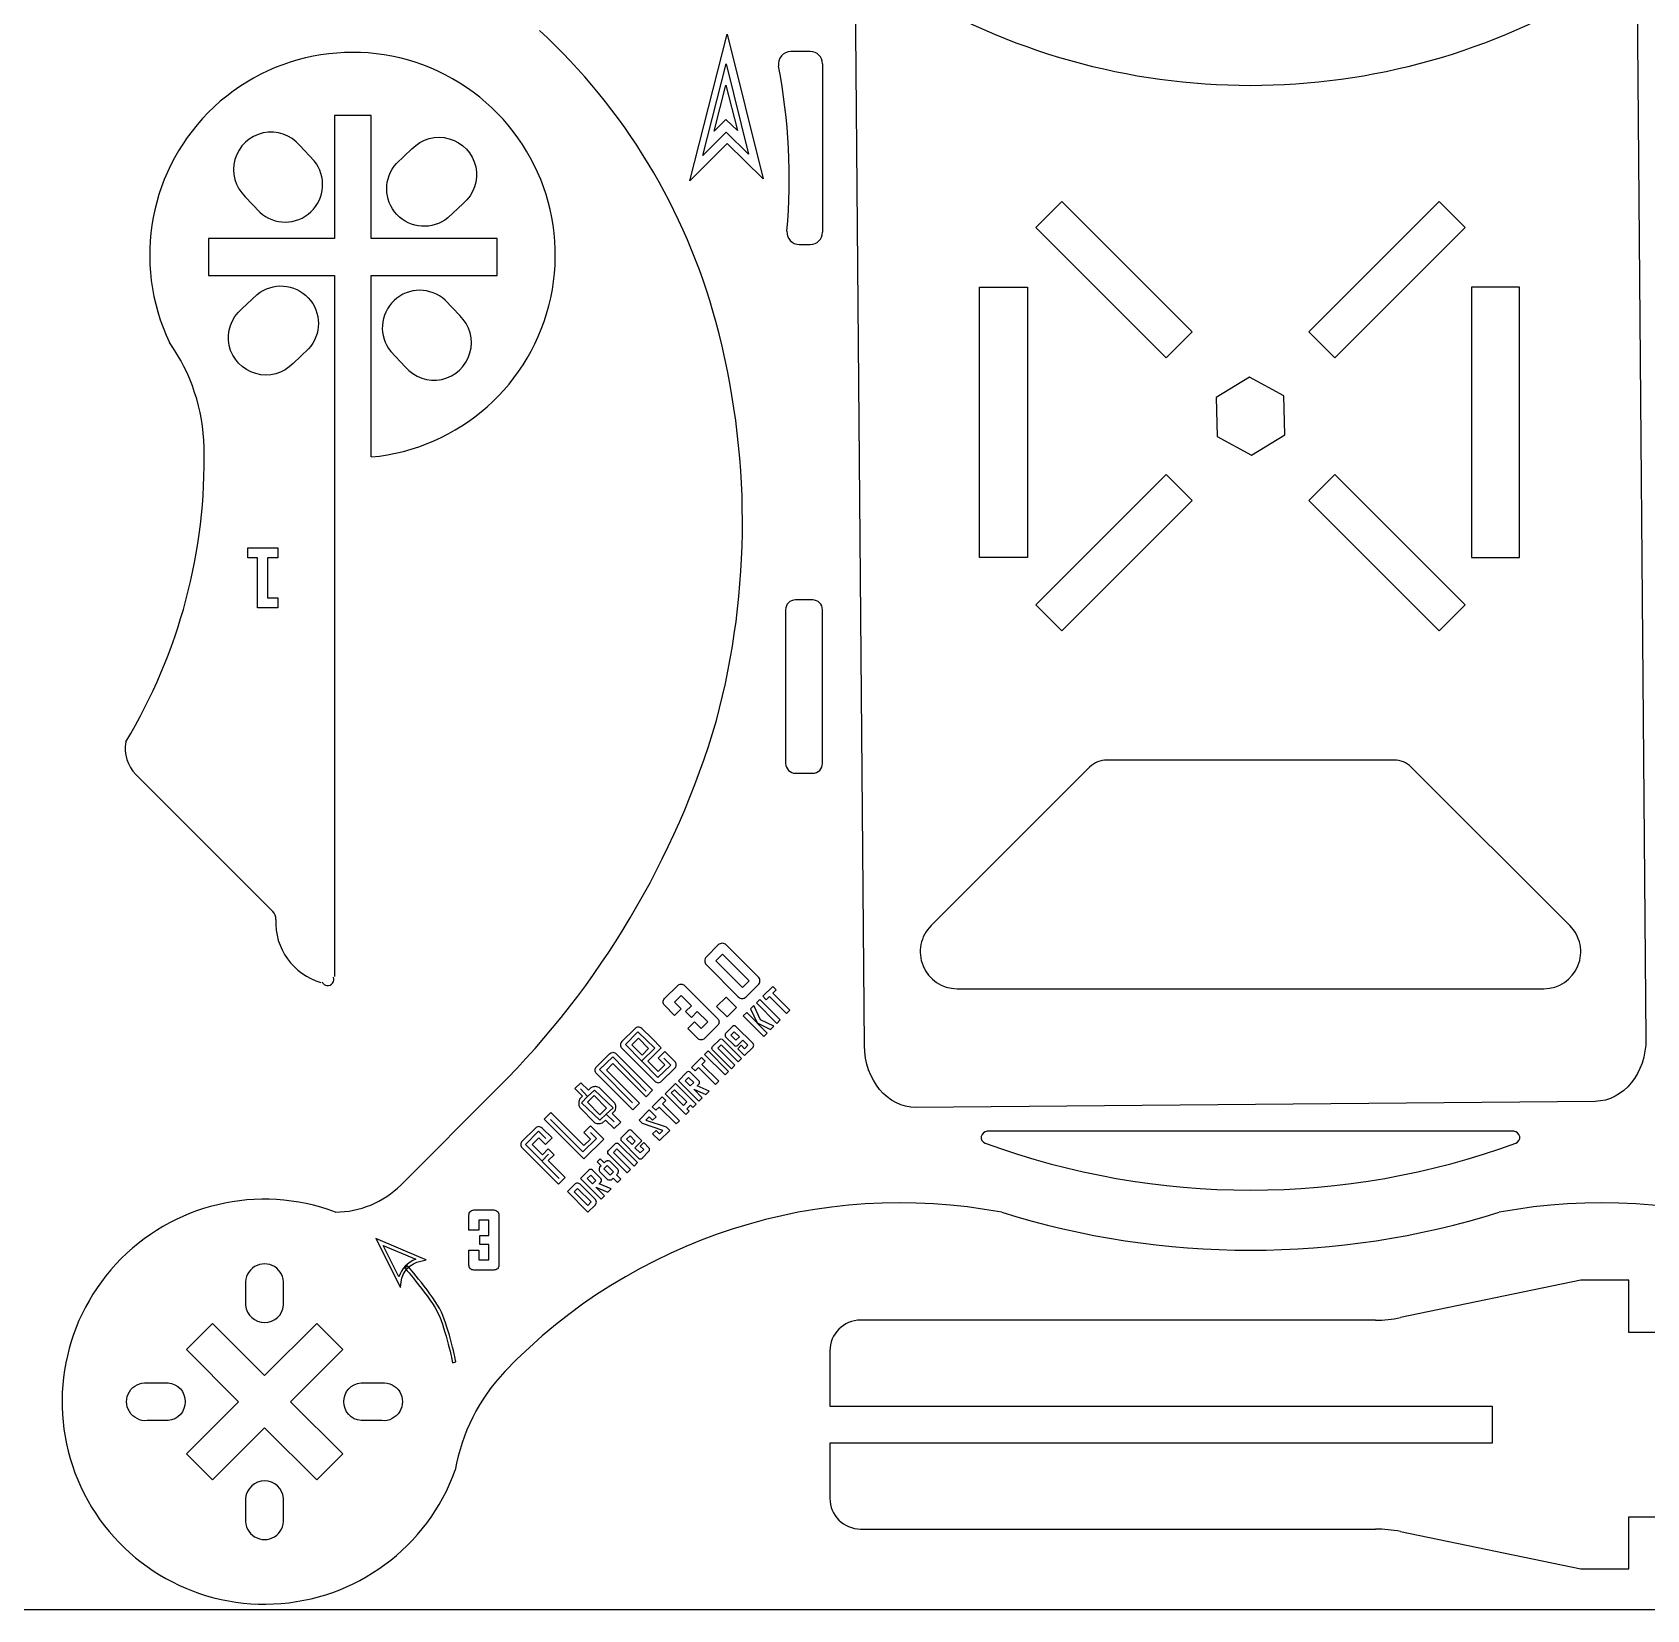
# Model space of a CAD drawing. Extents: x 463 to 764, y 462 to 762.
# Drawn here: x 566.6 to 698, y 461.8 to 590.2 of the extents above; entities that cross this region are included whole.
import ezdxf

# ---------------------------------------------------------------- set-up
doc = ezdxf.new("R2010")
doc.units = 0
doc.layers.get('0').update_dxf_attribs({"linetype": 'CONTINUOUS'})
doc.layers.add('Camada 1', color=7, linetype='CONTINUOUS')

msp = doc.modelspace()

# ---------------------------------------------------------------- linework, layer by layer
at = {"color": 1}
msp.add_lwpolyline([(463.46, 761.73), (763.36, 761.73), (763.36, 461.84), (463.46, 461.84)], close=True, dxfattribs=at)
at = {"color": 5}
for points in [[(634.3, 507.77), (633.55, 596.67)], [(697.14, 596.13), (697.89, 508.32)], [(622.41, 515.95), (621.44, 514.98)], [(625.66, 513.35), (623.06, 515.95)], [(621.44, 514.34), (624.04, 511.73)], [(618.04, 511.58), (619.11, 512.65)], [(619.65, 512.65), (622.36, 509.95)], [(624.69, 511.74), (625.71, 512.76)], [(618.85, 510.22), (618.04, 511.04)], [(620.74, 508.33), (619.93, 509.15), (620.47, 509.68), (621.01, 509.15), (621.55, 509.68), (620.7, 510.52), (620.22, 510.04), (619.74, 510.52), (620.23, 511), (619.39, 511.84), (618.85, 511.3), (619.39, 510.76), (618.85, 510.22)], [(615.64, 509.16), (614.56, 508.08)], [(616.2, 506.53), (617.24, 507.56), (615.85, 508.87), (614.85, 507.85), (617.5, 505.15), (618.56, 506.16), (617.98, 506.73), (617.98, 506.73)], [(616.99, 508.35), (616.18, 509.16)], [(622.36, 509.41), (621.28, 508.33)], [(623.57, 509.31), (623.01, 508.75)], [(623.01, 508.48), (623.71, 507.78)], [(625.24, 507.92), (623.85, 509.31)], [(612.5, 506.02), (613.57, 507.1)], [(614.11, 507.1), (617.07, 504.14), (616.53, 503.6), (613.84, 506.29), (613.31, 505.76), (616, 503.07), (615.46, 502.52), (612.5, 505.48)], [(614.56, 507.54), (617.25, 504.85)], [(618.87, 506.47), (618.06, 507.28), (617.52, 506.74), (618.06, 506.2), (617.52, 505.66), (616.68, 506.5), (617.76, 507.58), (616.99, 508.35), (616.99, 508.35)], [(621.95, 507.69), (622.5, 508.24)], [(622.78, 508.24), (624.31, 506.71), (624.04, 506.43), (622.64, 507.83), (622.37, 507.55), (623.76, 506.16), (623.48, 505.88), (621.95, 507.41)], [(623.99, 507.78), (624.41, 508.2), (624.82, 507.78), (624.54, 507.5), (624.27, 507.78), (623.99, 507.5), (624.55, 506.94), (625.24, 507.64)], [(615.42, 503.11), (612.75, 505.81), (613.83, 506.85), (616.53, 504.04), (616.53, 504.04)], [(617.79, 504.85), (618.87, 505.93)], [(612.04, 504.33), (611.84, 504.12), (611.22, 504.74), (610.73, 504.26), (611.35, 503.64), (611.11, 503.4)], [(619.85, 505.59), (619.16, 504.9), (620.83, 503.23), (621.11, 503.51), (620.41, 504.2), (621.39, 503.78), (621.66, 504.06), (620.69, 504.48)], [(620.83, 504.9), (620.13, 505.59)], [(620.69, 504.48), (620.83, 504.62)], [(611.2, 504.23), (611.76, 503.62), (612.34, 504.14), (613.85, 502.69), (613.29, 502.19), (613.93, 501.55), (613.93, 501.55), (613.93, 501.55)], [(611.76, 503.61), (611.27, 503.11), (612.76, 501.68), (613.3, 502.19), (613.3, 502.19)], [(613.98, 503.08), (612.71, 504.35)], [(693.77, 503.22), (638.49, 502.73)], [(611.14, 502.71), (612.37, 501.47)], [(612.99, 501.46), (613.24, 501.7), (613.94, 501), (614.47, 501.53), (613.77, 502.23), (614.01, 502.48)], [(607.53, 501.05), (606.45, 499.97)], [(609.46, 496.95), (606.73, 499.71), (607.77, 500.78), (608.38, 500.21)], [(608.88, 500.24), (608.07, 501.05)], [(608.77, 501.73), (611.39, 499.11), (612.5, 500.19), (612, 500.69), (612, 500.69)], [(615.09, 500.83), (614.53, 500.27)], [(615.79, 500.41), (615.37, 500.83)], [(606.45, 499.43), (609.41, 496.47), (609.95, 497.01), (608.57, 498.4), (609.05, 498.88), (608.58, 499.35), (608.1, 498.86), (607.26, 499.7), (607.8, 500.24), (608.34, 499.7), (608.88, 500.24), (608.88, 500.24)], [(613.47, 499.21), (614.02, 499.76)], [(614.3, 499.76), (615.83, 498.23), (615.56, 497.95), (614.16, 499.35), (613.89, 499.07), (615.28, 497.68), (615, 497.4), (613.47, 498.93)], [(614.53, 500), (615.93, 498.6)], [(616.76, 499.44), (616.34, 499.86), (616.06, 499.58), (616.34, 499.3), (616.06, 499.02), (615.63, 499.45), (616.19, 500.01), (615.79, 500.41)], [(608.6, 498.93), (608.06, 498.35), (608.06, 498.35), (608.06, 498.35)], [(613.23, 498.33), (613.12, 498.22), (612.8, 498.54), (612.55, 498.29), (612.87, 497.97), (612.75, 497.85)], [(614.23, 497.69), (613.58, 498.34)], [(616.21, 498.6), (616.76, 499.16)], [(611.89, 497.63), (611.19, 496.93), (612.87, 495.26), (613.14, 495.54), (612.45, 496.24), (613.42, 495.82), (613.7, 496.1), (612.72, 496.51)], [(612.86, 496.93), (612.17, 497.63)], [(612.72, 496.51), (612.86, 496.65)], [(612.76, 497.49), (613.4, 496.85)], [(613.72, 496.84), (613.85, 496.97), (614.22, 496.61), (614.48, 496.88), (614.12, 497.24), (614.25, 497.37)], [(610.76, 496.5), (610.13, 495.87), (611.8, 494.2), (612.41, 494.81)], [(612.41, 495.24), (611.17, 496.48)], [(602.12, 492.74), (602.12, 493.97)], [(602.53, 494.38), (604.15, 494.38)], [(604.56, 493.97), (604.56, 489.89)], [(602.12, 489.89), (602.12, 491.12), (602.93, 491.12), (602.93, 490.31), (603.75, 490.31), (603.75, 491.57), (603.01, 491.57), (603.01, 492.29), (603.75, 492.29), (603.75, 493.56), (602.93, 493.56), (602.93, 492.74), (602.12, 492.74)], [(594.55, 492.06), (596.54, 488.06), (596.6, 488.53)], [(598.2, 490.22), (598.65, 490.31), (598.23, 490.49), (594.55, 492.06), (594.55, 492.06)], [(595.15, 491.5), (597.79, 490.37)], [(596.43, 488.93), (595.15, 491.5), (595.15, 491.5)], [(597.13, 489.83), (596.91, 489.64)], [(604.15, 489.49), (602.53, 489.49)], [(599.88, 486.05), (599.88, 486.05)], [(600.79, 481.95), (601.06, 482.01)]]:
    msp.add_lwpolyline(points, dxfattribs=at)
for points in [[(623.12, 590.08), (626.05, 578.31), (623.12, 581.19), (620.09, 578.15), (623.12, 590.08)], [(623.05, 587.67), (624.88, 580.31), (623.05, 582.11), (621.15, 580.21), (623.05, 587.67)], [(623.03, 585.93), (623.96, 582.23), (623.03, 583.13), (622.08, 582.18), (623.03, 585.93)], [(586.56, 544.21), (586.56, 543.39), (584.93, 543.39), (584.93, 547.46), (584.12, 547.46), (584.12, 548.28), (586.56, 548.28), (586.56, 547.46), (585.74, 547.46), (585.74, 544.21)], [(624.37, 512.49), (622.2, 514.66), (622.74, 515.19), (624.91, 513.03)], [(626.85, 512.02), (627.12, 512.29), (626.84, 512.58), (626.03, 511.77), (626.31, 511.49), (626.58, 511.76), (627.97, 510.37), (628.24, 510.64)], [(622.27, 510.94), (623.13, 510.09), (623.89, 510.85), (623.04, 511.71)], [(625.29, 511.02), (625.02, 510.75), (625.58, 509.6), (626.67, 509.06), (626.94, 509.34), (625.85, 509.85)], [(625.78, 511.52), (625.51, 511.25), (627.18, 509.57), (627.45, 509.85)], [(624.44, 510.18), (626.11, 508.51), (626.39, 508.78), (624.72, 510.46)], [(623.85, 508.2), (623.43, 508.61), (623.71, 508.89), (624.13, 508.47)], [(616.74, 507.51), (616.21, 506.97), (615.37, 507.81), (615.91, 508.35), (616.74, 507.51)], [(621.58, 507.32), (621.3, 507.04), (622.97, 505.37), (623.25, 505.64)], [(612.5, 506.02), (612.5, 506.02)], [(621.06, 506.23), (621.33, 506.5), (621.05, 506.79), (620.24, 505.98), (620.52, 505.7), (620.79, 505.97), (622.18, 504.58), (622.45, 504.85)], [(618.08, 503.83), (619.76, 502.16), (620.04, 502.43), (619.86, 502.61), (620.16, 502.91), (620.33, 502.73), (620.6, 502.99), (618.92, 504.67)], [(620.41, 504.76), (620.13, 504.48), (619.72, 504.9), (619.99, 505.17)], [(612.78, 502.13), (611.76, 503.15), (612.3, 503.69), (613.32, 502.67), (612.78, 502.13)], [(612.04, 504.33), (612.04, 504.33)], [(617.86, 503.03), (618.13, 503.3), (617.84, 503.58), (617.04, 502.78), (617.32, 502.5), (617.59, 502.76), (618.98, 501.38), (619.25, 501.64)], [(618.85, 504.17), (619.86, 503.17), (619.58, 502.89), (618.57, 503.9)], [(611.47, 500.69), (612.01, 500.15), (611.47, 499.62), (608.78, 502.31), (608.24, 501.77), (611.47, 498.54), (613.09, 500.15), (612.01, 501.23), (611.47, 500.69)], [(615.96, 501.7), (616.79, 502.53), (617.35, 501.97), (617.07, 501.7), (616.79, 501.97), (616.52, 501.7), (618.18, 501.14), (618.46, 500.86), (617.63, 500.03), (617.07, 500.58), (617.35, 500.86), (617.63, 500.58), (617.9, 500.86), (616.24, 501.42)], [(615.66, 499.98), (615.39, 499.7), (614.95, 500.13), (615.23, 500.41)], [(613.61, 497.2), (613.09, 497.72), (613.36, 498), (613.89, 497.47)], [(612.45, 496.79), (612.17, 496.51), (611.75, 496.93), (612.03, 497.21)], [(610.68, 495.86), (610.96, 496.14), (612.07, 495.03), (611.8, 494.75)], [(597.13, 489.83), (597.13, 489.83)]]:
    msp.add_lwpolyline(points, close=True, dxfattribs=at)
at = {"color": 7}
for points in [[(629.89, 588.67), (628.31, 588.67)], [(630.89, 587.67), (630.89, 573.96)], [(594.17, 555.67), (594.17, 570.45), (604.42, 570.45), (604.42, 573.45), (594.17, 573.45), (594.17, 583.45), (591.17, 583.45), (591.17, 573.45), (580.92, 573.45), (580.92, 570.45)], [(648.24, 574.34), (650.36, 576.47)], [(660.97, 565.86), (650.36, 576.47)], [(670.46, 565.86), (681.06, 576.47)], [(672.58, 563.74), (683.18, 574.34), (681.06, 576.47)], [(658.85, 563.74), (648.24, 574.34)], [(629, 572.96), (629.89, 572.96)], [(580.92, 570.45), (591.17, 570.45)], [(591.17, 570.45), (591.17, 513.38)], [(658.85, 563.74), (660.97, 565.86)], [(672.58, 563.74), (670.46, 565.86)], [(658.85, 554.25), (648.24, 543.64)], [(660.97, 552.13), (658.85, 554.25)], [(670.46, 552.13), (672.58, 554.25)], [(672.58, 554.25), (683.18, 543.64)], [(660.97, 552.13), (650.36, 541.52)], [(670.46, 552.13), (681.06, 541.52), (683.18, 543.64)], [(630.09, 544.03), (628.69, 544.03)], [(627.89, 543.23), (627.89, 530.72)], [(630.89, 530.72), (630.89, 543.23)], [(650.36, 541.52), (648.24, 543.64)], [(677.39, 531), (654.04, 531)], [(586.17, 518.68), (575.03, 529.83)], [(628.69, 529.92), (630.09, 529.92)], [(639.72, 517.52), (652.62, 530.42)], [(691.71, 517.52), (678.8, 530.42)], [(641.84, 512.39), (689.59, 512.39)], [(604.48, 504.31), (596.57, 496.41)], [(687.13, 500.78), (644.3, 500.78)], [(692.59, 488.66), (677.92, 485.62)], [(696.49, 488.66), (692.59, 488.66)], [(696.49, 484.41), (696.49, 488.66)], [(675.89, 485.41), (633.99, 485.41)], [(699.49, 484.41), (696.49, 484.41)], [(631.49, 482.91), (631.49, 478.41)], [(631.49, 478.41), (685.39, 478.41)], [(685.39, 478.41), (685.39, 475.41)], [(631.49, 475.41), (631.49, 470.91)], [(685.39, 475.41), (631.49, 475.41)], [(696.49, 469.41), (699.49, 469.41)], [(696.49, 465.16), (696.49, 469.41)], [(633.99, 468.41), (675.89, 468.41)], [(677.92, 468.2), (692.59, 465.16)], [(692.59, 465.16), (696.49, 465.16)]]:
    msp.add_lwpolyline(points, dxfattribs=at)
for points in [[(647.56, 547.49), (643.66, 547.49), (643.66, 569.49), (647.56, 569.49)], [(683.71, 547.49), (687.61, 547.49), (687.61, 569.49), (683.71, 569.49)], [(668.5, 557.47), (668.42, 560.65), (665.64, 562.17), (662.93, 560.52), (663, 557.34), (665.79, 555.82)], [(579.13, 483.02), (583.37, 478.77), (579.13, 474.53), (581.25, 472.41), (585.49, 476.65), (589.74, 472.41), (591.86, 474.53), (587.61, 478.77), (591.86, 483.02), (589.74, 485.14), (585.49, 480.9), (581.25, 485.14)]]:
    msp.add_lwpolyline(points, close=True, dxfattribs=at)
for points in [[(637.29, 593.98), (654.71, 583.23), (676.71, 583.23), (694.14, 593.98)], [(600.79, 586.45), (594.52, 590.01), (586.67, 589.08), (581.39, 584.17)], [(622.21, 566.7), (619.75, 575.79), (614.78, 584), (607.86, 590.39)], [(628.31, 588.67), (628.01, 588.67), (627.73, 588.54), (627.54, 588.31)], [(630.89, 587.67), (630.89, 588.23), (630.45, 588.67), (629.89, 588.67)], [(627.54, 588.31), (627.35, 588.08), (627.27, 587.78), (627.32, 587.49)], [(628, 574.05), (628.39, 578.54), (628.16, 583.06), (627.32, 587.49)], [(608.78, 568.63), (610.3, 575.68), (607.06, 582.89), (600.79, 586.45)], [(581.39, 584.17), (576.12, 579.25), (574.65, 571.48), (577.76, 564.98)], [(628, 574.05), (627.98, 573.77), (628.07, 573.49), (628.26, 573.29)], [(628.26, 573.29), (628.45, 573.08), (628.72, 572.96), (629, 572.96)], [(629.89, 572.96), (630.45, 572.96), (630.89, 573.41), (630.89, 573.96)], [(594.17, 555.67), (601.35, 556.33), (607.26, 561.58), (608.78, 568.63)], [(622.26, 534.22), (625.1, 544.86), (625.08, 556.06), (622.21, 566.7)], [(580.57, 556.46), (580.5, 559.52), (579.53, 562.48), (577.76, 564.98)], [(574.2, 532.48), (578.55, 539.71), (580.77, 548.03), (580.57, 556.46)], [(628.69, 544.03), (628.25, 544.03), (627.89, 543.67), (627.89, 543.23)], [(630.89, 543.23), (630.89, 543.67), (630.53, 544.03), (630.09, 544.03)], [(604.48, 504.31), (612.81, 512.64), (618.92, 522.92), (622.26, 534.22)], [(574.2, 532.48), (574.02, 531.51), (574.33, 530.52), (575.03, 529.83)], [(627.89, 530.72), (627.89, 530.51), (627.98, 530.31), (628.13, 530.16)], [(630.66, 530.16), (630.81, 530.31), (630.89, 530.51), (630.89, 530.72)], [(654.04, 531), (653.51, 531), (653, 530.79), (652.62, 530.42)], [(678.8, 530.42), (678.43, 530.79), (677.92, 531), (677.39, 531)], [(628.13, 530.16), (628.28, 530.01), (628.48, 529.92), (628.69, 529.92)], [(630.09, 529.92), (630.31, 529.92), (630.51, 530.01), (630.66, 530.16)], [(586.4, 518.03), (586.43, 518.27), (586.34, 518.51), (586.17, 518.68)], [(586.4, 518.03), (586.29, 515.67), (587.82, 513.55), (590.08, 512.9)], [(639.72, 517.52), (638.86, 516.66), (638.6, 515.37), (639.07, 514.25)], [(692.36, 514.25), (692.82, 515.37), (692.56, 516.66), (691.71, 517.52)], [(639.07, 514.25), (639.53, 513.12), (640.63, 512.39), (641.84, 512.39)], [(689.59, 512.39), (690.8, 512.39), (691.89, 513.12), (692.36, 514.25)], [(590.17, 512.94), (590.24, 512.78), (590.39, 512.66), (590.57, 512.64)], [(590.57, 512.64), (590.75, 512.62), (590.92, 512.7), (591.03, 512.85)], [(591.03, 512.85), (591.14, 512.99), (591.16, 513.18), (591.08, 513.34)], [(644.3, 500.78), (644.05, 500.78), (643.85, 500.6), (643.81, 500.36)], [(687.62, 500.36), (687.58, 500.6), (687.37, 500.78), (687.13, 500.78)], [(643.81, 500.36), (643.76, 500.12), (643.9, 499.89), (644.13, 499.81)], [(644.13, 499.81), (658.07, 494.72), (673.36, 494.72), (687.3, 499.81)], [(687.3, 499.81), (687.53, 499.89), (687.66, 500.12), (687.62, 500.36)], [(591.26, 494.21), (585, 496.55), (577.94, 494.88), (573.4, 489.97)], [(645.47, 494.19), (630.67, 496.99), (615.45, 492.11), (605.04, 481.22)], [(726.38, 481.22), (715.98, 492.11), (700.76, 496.99), (685.96, 494.19)], [(591.26, 494.21), (593.25, 494.21), (595.17, 495), (596.57, 496.41)], [(645.47, 494.19), (658.65, 490.07), (672.78, 490.07), (685.96, 494.19)], [(573.4, 489.97), (568.86, 485.07), (567.73, 477.9), (570.54, 471.84)], [(633.99, 485.41), (632.61, 485.41), (631.49, 484.29), (631.49, 482.91)], [(675.89, 485.41), (676.57, 485.41), (677.25, 485.48), (677.92, 485.62)], [(605.04, 481.22), (602.93, 479.01), (601.53, 476.22), (601.01, 473.21)], [(586.23, 462.31), (592.91, 462.61), (598.75, 466.92), (601.01, 473.21)], [(570.54, 471.84), (573.36, 465.77), (579.56, 462.01), (586.23, 462.31)], [(631.49, 470.91), (631.49, 469.53), (632.61, 468.41), (633.99, 468.41)], [(677.92, 468.2), (677.25, 468.34), (676.57, 468.41), (675.89, 468.41)]]:
    msp.add_open_spline(points, degree=3, dxfattribs=at)
at = {"color": 5}
for points in [[(621.44, 514.98), (621.35, 514.89), (621.31, 514.79), (621.31, 514.66)], [(622.74, 516.09), (622.61, 516.09), (622.5, 516.04), (622.41, 515.95)], [(623.06, 515.95), (622.97, 516.04), (622.86, 516.09), (622.74, 516.09)], [(621.31, 514.66), (621.31, 514.53), (621.35, 514.43), (621.44, 514.34)], [(619.11, 512.65), (619.19, 512.73), (619.28, 512.77), (619.38, 512.76)], [(619.38, 512.76), (619.49, 512.77), (619.58, 512.73), (619.65, 512.65)], [(625.8, 513.06), (625.78, 513.18), (625.74, 513.27), (625.66, 513.35)], [(625.71, 512.76), (625.78, 512.85), (625.81, 512.95), (625.8, 513.06)], [(617.92, 511.3), (617.92, 511.41), (617.96, 511.5), (618.04, 511.58)], [(618.04, 511.04), (617.96, 511.11), (617.92, 511.2), (617.92, 511.3)], [(624.04, 511.73), (624.13, 511.64), (624.23, 511.59), (624.35, 511.59)], [(624.35, 511.59), (624.45, 511.58), (624.57, 511.63), (624.69, 511.74)], [(622.36, 509.95), (622.43, 509.87), (622.47, 509.78), (622.47, 509.68)], [(615.91, 509.27), (615.8, 509.27), (615.71, 509.23), (615.64, 509.16)], [(616.18, 509.16), (616.1, 509.23), (616.01, 509.27), (615.91, 509.27)], [(622.47, 509.68), (622.47, 509.57), (622.43, 509.49), (622.36, 509.41)], [(623.01, 508.75), (622.98, 508.72), (622.96, 508.67), (622.96, 508.61)], [(622.96, 508.61), (622.96, 508.56), (622.98, 508.52), (623.01, 508.48)], [(623.71, 509.37), (623.66, 509.37), (623.61, 509.35), (623.57, 509.31)], [(623.85, 509.31), (623.81, 509.35), (623.76, 509.37), (623.71, 509.37)], [(613.57, 507.1), (613.65, 507.17), (613.74, 507.21), (613.84, 507.21)], [(613.84, 507.21), (613.95, 507.21), (614.04, 507.17), (614.11, 507.1)], [(614.56, 508.08), (614.49, 508.01), (614.45, 507.92), (614.45, 507.81)], [(614.45, 507.81), (614.45, 507.71), (614.48, 507.62), (614.56, 507.54)], [(621.01, 508.22), (620.91, 508.22), (620.82, 508.26), (620.74, 508.33)], [(621.28, 508.33), (621.21, 508.26), (621.12, 508.22), (621.01, 508.22)], [(621.89, 507.55), (621.89, 507.6), (621.91, 507.65), (621.95, 507.69)], [(621.95, 507.41), (621.91, 507.45), (621.89, 507.49), (621.89, 507.55)], [(622.5, 508.24), (622.54, 508.28), (622.59, 508.3), (622.64, 508.3)], [(622.64, 508.3), (622.7, 508.3), (622.74, 508.28), (622.78, 508.24)], [(623.71, 507.78), (623.75, 507.74), (623.8, 507.72), (623.85, 507.72)], [(623.85, 507.72), (623.9, 507.72), (623.95, 507.74), (623.99, 507.78)], [(625.3, 507.78), (625.3, 507.83), (625.28, 507.88), (625.24, 507.92)], [(625.24, 507.64), (625.28, 507.68), (625.3, 507.72), (625.3, 507.78)], [(638.49, 502.73), (636.19, 502.71), (634.32, 504.96), (634.3, 507.77)], [(697.89, 508.32), (697.91, 505.51), (696.07, 503.24), (693.77, 503.22)], [(612.39, 505.75), (612.39, 505.86), (612.43, 505.95), (612.5, 506.02)], [(612.5, 505.48), (612.42, 505.56), (612.39, 505.65), (612.39, 505.75)], [(618.98, 506.19), (618.98, 506.3), (618.94, 506.39), (618.87, 506.47)], [(618.87, 505.93), (618.94, 506), (618.98, 506.09), (618.98, 506.19)], [(617.25, 504.85), (617.33, 504.78), (617.42, 504.74), (617.52, 504.74)], [(617.52, 504.74), (617.63, 504.74), (617.72, 504.78), (617.79, 504.85)], [(619.99, 505.65), (619.94, 505.65), (619.89, 505.63), (619.85, 505.59)], [(620.13, 505.59), (620.09, 505.63), (620.05, 505.65), (619.99, 505.65)], [(620.89, 504.76), (620.89, 504.81), (620.87, 504.86), (620.83, 504.9)], [(620.83, 504.62), (620.87, 504.66), (620.89, 504.7), (620.89, 504.76)], [(611.07, 503.21), (611.06, 503.15), (611.05, 503.11), (611.05, 503.07)], [(611.11, 503.4), (611.1, 503.33), (611.08, 503.27), (611.07, 503.21)], [(612.24, 504.39), (612.19, 504.38), (612.12, 504.36), (612.04, 504.33)], [(612.38, 504.42), (612.34, 504.41), (612.3, 504.4), (612.24, 504.39)], [(612.71, 504.35), (612.56, 504.4), (612.45, 504.42), (612.38, 504.42)], [(611.05, 503.07), (611.05, 502.99), (611.08, 502.87), (611.14, 502.71)], [(614.05, 502.94), (614.03, 502.98), (614.01, 503.03), (613.98, 503.08)], [(614.01, 502.48), (614.04, 502.54), (614.06, 502.6), (614.07, 502.66)], [(614.07, 502.8), (614.07, 502.85), (614.06, 502.89), (614.05, 502.94)], [(614.07, 502.66), (614.08, 502.71), (614.08, 502.76), (614.07, 502.8)], [(607.8, 501.16), (607.69, 501.16), (607.6, 501.12), (607.53, 501.05)], [(608.07, 501.05), (607.99, 501.12), (607.9, 501.16), (607.8, 501.16)], [(612.37, 501.47), (612.48, 501.43), (612.58, 501.42), (612.66, 501.42)], [(612.66, 501.42), (612.74, 501.42), (612.85, 501.43), (612.99, 501.46)], [(615.23, 500.89), (615.17, 500.89), (615.13, 500.87), (615.09, 500.83)], [(615.37, 500.83), (615.33, 500.87), (615.28, 500.89), (615.23, 500.89)], [(606.45, 499.97), (606.38, 499.9), (606.34, 499.81), (606.34, 499.7)], [(606.34, 499.7), (606.34, 499.6), (606.37, 499.51), (606.45, 499.43)], [(613.41, 499.07), (613.41, 499.12), (613.43, 499.17), (613.47, 499.21)], [(614.02, 499.76), (614.06, 499.8), (614.11, 499.82), (614.16, 499.82)], [(614.16, 499.82), (614.22, 499.82), (614.26, 499.8), (614.3, 499.76)], [(614.53, 500.27), (614.5, 500.24), (614.48, 500.19), (614.48, 500.13)], [(614.48, 500.13), (614.48, 500.08), (614.5, 500.04), (614.53, 500)], [(616.82, 499.29), (616.82, 499.35), (616.8, 499.4), (616.76, 499.44)], [(616.76, 499.16), (616.8, 499.2), (616.82, 499.24), (616.82, 499.29)], [(613.33, 498.36), (613.3, 498.36), (613.27, 498.35), (613.23, 498.33)], [(613.4, 498.38), (613.38, 498.37), (613.36, 498.37), (613.33, 498.36)], [(613.58, 498.34), (613.5, 498.37), (613.44, 498.38), (613.4, 498.38)], [(613.47, 498.93), (613.43, 498.97), (613.41, 499.01), (613.41, 499.07)], [(615.93, 498.6), (615.97, 498.56), (616.01, 498.54), (616.07, 498.54)], [(616.07, 498.54), (616.12, 498.54), (616.17, 498.56), (616.21, 498.6)], [(610.96, 496.57), (610.91, 496.58), (610.85, 496.55), (610.76, 496.5)], [(611.17, 496.48), (611.08, 496.53), (611.01, 496.56), (610.96, 496.57)], [(612.03, 497.68), (611.97, 497.69), (611.93, 497.67), (611.89, 497.63)], [(612.17, 497.63), (612.13, 497.67), (612.08, 497.69), (612.03, 497.68)], [(612.72, 497.75), (612.72, 497.72), (612.71, 497.7), (612.71, 497.68)], [(612.71, 497.68), (612.71, 497.64), (612.73, 497.58), (612.76, 497.49)], [(612.75, 497.85), (612.74, 497.82), (612.73, 497.78), (612.72, 497.75)], [(612.92, 496.79), (612.92, 496.85), (612.9, 496.89), (612.86, 496.93)], [(612.86, 496.65), (612.9, 496.69), (612.92, 496.74), (612.92, 496.79)], [(613.4, 496.85), (613.46, 496.83), (613.51, 496.83), (613.55, 496.83)], [(613.55, 496.83), (613.59, 496.83), (613.65, 496.83), (613.72, 496.84)], [(614.27, 497.61), (614.26, 497.63), (614.25, 497.66), (614.23, 497.69)], [(614.25, 497.37), (614.26, 497.41), (614.27, 497.44), (614.28, 497.47)], [(614.28, 497.54), (614.28, 497.57), (614.28, 497.59), (614.27, 497.61)], [(614.28, 497.47), (614.28, 497.49), (614.29, 497.52), (614.28, 497.54)], [(612.49, 495.02), (612.49, 495.06), (612.46, 495.14), (612.41, 495.24)], [(602.12, 493.97), (602.12, 494.08), (602.16, 494.18), (602.23, 494.25)], [(602.23, 494.25), (602.32, 494.34), (602.41, 494.38), (602.53, 494.38)], [(604.15, 494.38), (604.26, 494.38), (604.36, 494.34), (604.44, 494.25)], [(604.44, 494.25), (604.52, 494.18), (604.56, 494.08), (604.56, 493.97)], [(612.41, 494.81), (612.46, 494.91), (612.49, 494.98), (612.49, 495.02)], [(597.79, 490.37), (597.13, 490.12), (596.63, 489.6), (596.43, 488.93)], [(596.6, 488.53), (596.7, 489.37), (597.35, 490.06), (598.2, 490.22)], [(596.91, 489.64), (596.91, 489.64), (597.43, 489.05), (598.03, 488.29)], [(598.25, 488.47), (597.65, 489.23), (597.13, 489.83), (597.13, 489.83)], [(602.23, 489.6), (602.16, 489.68), (602.12, 489.78), (602.12, 489.89)], [(602.53, 489.49), (602.41, 489.49), (602.32, 489.52), (602.23, 489.6)], [(604.44, 489.6), (604.36, 489.52), (604.26, 489.49), (604.15, 489.49)], [(604.56, 489.89), (604.56, 489.78), (604.52, 489.68), (604.44, 489.6)], [(598.03, 488.29), (598.63, 487.53), (599.32, 486.59), (599.63, 485.92)], [(599.88, 486.05), (599.55, 486.76), (598.86, 487.7), (598.25, 488.47)], [(601.06, 482.01), (601.06, 482.01), (600.52, 484.71), (599.88, 486.05)], [(599.63, 485.92), (600.23, 484.67), (600.79, 481.95), (600.79, 481.95)]]:
    msp.add_open_spline(points, degree=3, dxfattribs=at)
at = {"layer": 'Camada 1', "color": 7, "linetype": 'Continuous', "true_color": 0xffffff}
for points in [[(588.36, 581.02, 1.059281), (583.92, 576.85), (585.1, 575.6, 0.932765), (589.53, 579.77)], [(597.48, 580.74, -1.059281), (601.65, 576.3), (600.4, 575.13, -0.932765), (596.24, 579.56)], [(587.81, 563.29, -1.059281), (583.64, 567.73), (584.89, 568.9, -0.932765), (589.06, 564.46)], [(596.93, 563.01, 1.059281), (601.37, 567.18), (600.2, 568.42, 0.932765), (595.76, 564.25)], [(587.04, 488.32, 1.083602), (583.95, 488.32), (583.95, 486.62, 0.907393), (587.04, 486.62)], [(575.94, 477.23, -1.083602), (575.94, 480.32), (577.64, 480.32, -0.907393), (577.64, 477.23)], [(595.04, 480.32, -1.083602), (595.04, 477.23), (593.34, 477.23, -0.907393), (593.34, 480.32)], [(583.95, 469.23, 1.083602), (587.04, 469.23), (587.04, 470.92, 0.907393), (583.95, 470.92)]]:
    msp.add_lwpolyline(points, format="xyb", close=True, dxfattribs=at)

doc.saveas('drawing.dxf')
